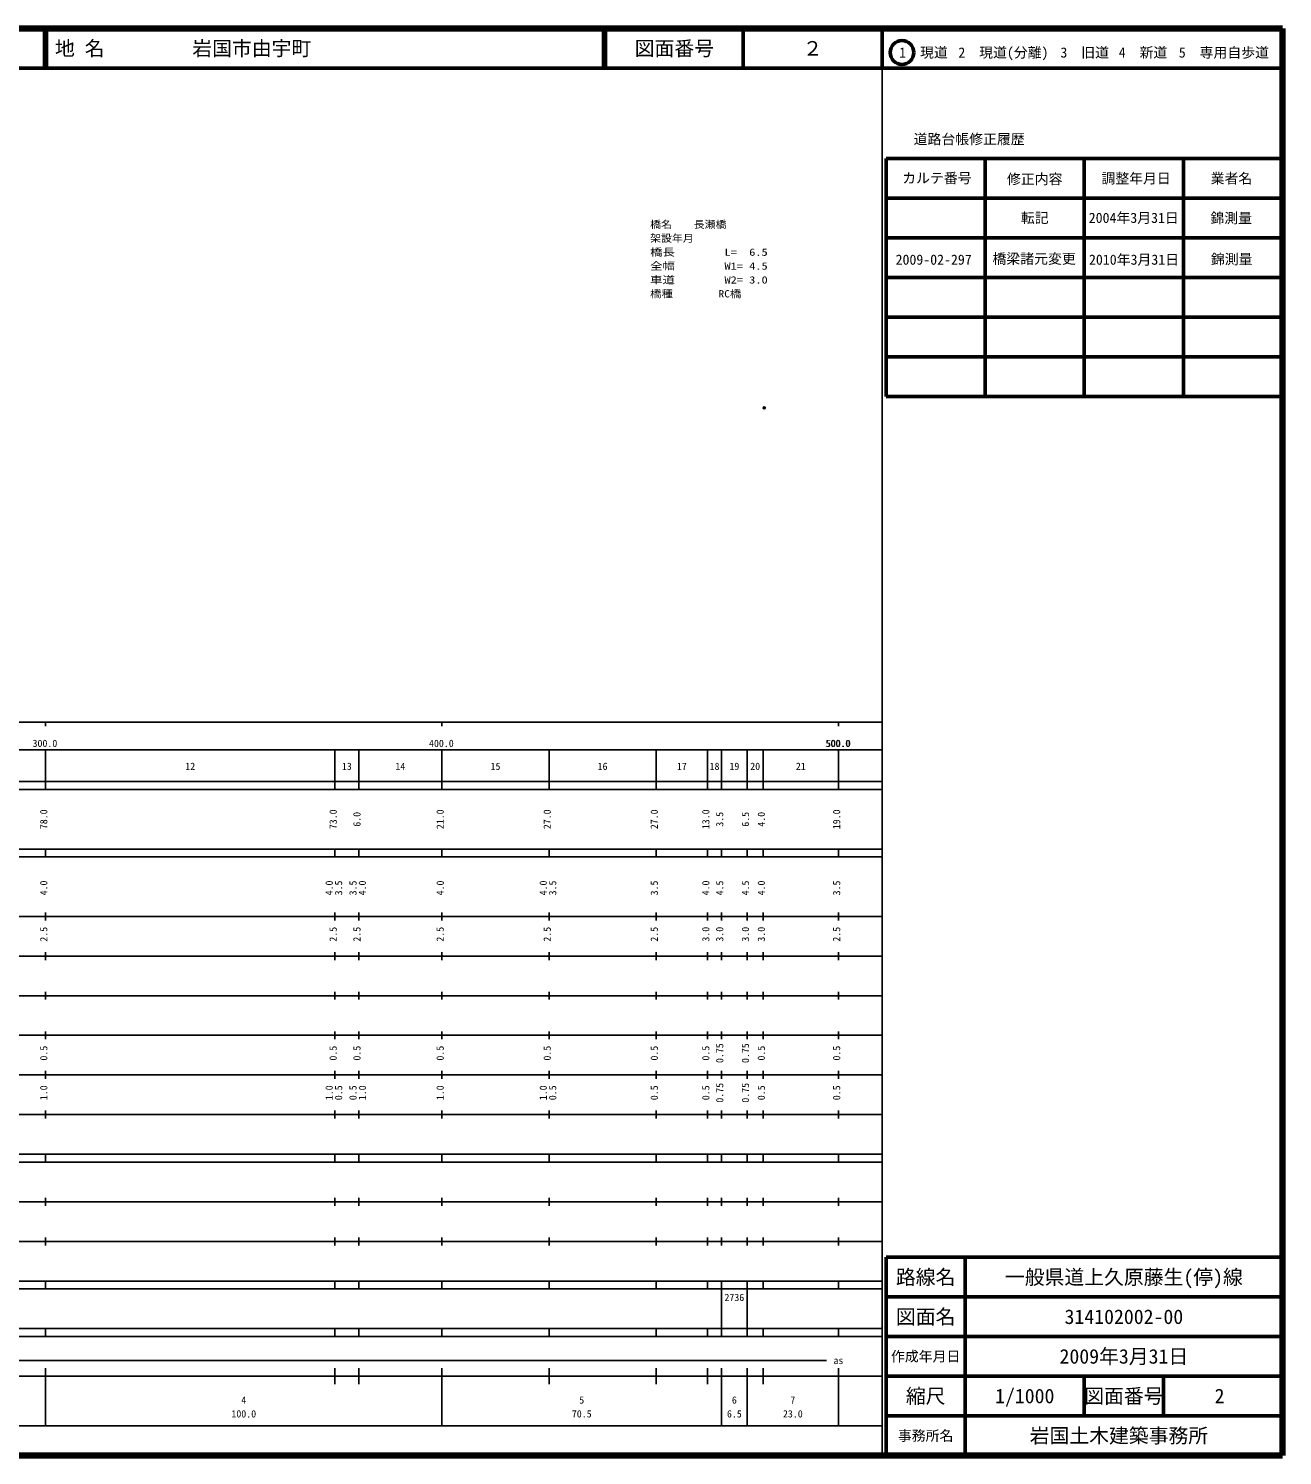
# Model space of a CAD drawing. Units: millimetres on the paper. Extents: x 40 to 680, y 20 to 380.
# Drawn here: x 363.7 to 680, y 20 to 380 of the extents above; entities that cross this region are included whole.
import ezdxf
from ezdxf.enums import TextEntityAlignment as Align

# ---------------------------------------------------------------- set-up
doc = ezdxf.new("R2010")
doc.units = ezdxf.units.MM
doc.header["$PDMODE"] = 32
doc.header["$PDSIZE"] = 0.5
for name, color, linetype in [('M-OTRS', 6, 'Continuous'), ('M-STR-HTXT', 7, 'Continuous'), ('M-TTL-TXT', 7, 'Continuous')]:
    doc.layers.add(name, color=color, linetype=linetype)
for name, color, linetype, lineweight in [('M-TTL', 2, 'Continuous', 140), ('M-TTL-BAND', 7, 'Continuous', 25), ('M-TTL-FRAM', 2, 'Continuous', 50), ('M-TTL-LINE', 7, 'Continuous', 50)]:
    doc.layers.add(name, color=color, linetype=linetype, lineweight=lineweight)
doc.styles.add('ＭＳ ゴシック', font='')
doc.styles.get('ＭＳ ゴシック').set_extended_font_data('MS Gothic')

msp = doc.modelspace()

# ---------------------------------------------------------------- linework, layer by layer
at = {"layer": 'M-OTRS'}
msp.add_point((549.304, 284.303), dxfattribs=at)
at = {"layer": 'M-TTL'}
for p, q in [((680, 380), (40, 380)), ((680, 20), (680, 380)), ((40, 20), (680, 20))]:
    msp.add_line(p, q, dxfattribs=at)
at = {"layer": 'M-TTL-BAND'}
for p, q in [((579, 20), (579, 370)), ((40, 205), (579, 205)), ((368, 205), (368, 204)), ((468, 205), (468, 204)), ((568, 205), (568, 204)), ((68, 198), (579, 198)), ((368, 188), (368, 198)), ((441, 188), (441, 198)), ((447, 188), (447, 198)), ((468, 188), (468, 198)), ((495, 188), (495, 198)), ((522, 188), (522, 198)), ((535, 188), (535, 198)), ((538.5, 188), (538.5, 198)), ((545, 188), (545, 198)), ((549, 188), (549, 198)), ((568, 188), (568, 198)), ((40, 190), (579, 190)), ((40, 188), (579, 188)), ((40, 173), (579, 173)), ((368, 171), (368, 173)), ((441, 171), (441, 173)), ((447, 171), (447, 173)), ((468, 171), (468, 173)), ((495, 171), (495, 173)), ((522, 171), (522, 173)), ((535, 171), (535, 173)), ((538.5, 171), (538.5, 173)), ((545, 171), (545, 173)), ((549, 171), (549, 173)), ((568, 171), (568, 173)), ((40, 171), (579, 171)), ((40, 156), (579, 156)), ((368, 155), (368, 157)), ((441, 155), (441, 157)), ((447, 155), (447, 157)), ((468, 155), (468, 157)), ((495, 155), (495, 157)), ((522, 155), (522, 157)), ((535, 155), (535, 157)), ((538.5, 155), (538.5, 157)), ((545, 155), (545, 157)), ((549, 155), (549, 157)), ((568, 155), (568, 157)), ((46, 146), (579, 146)), ((368, 145), (368, 147)), ((441, 145), (441, 147)), ((447, 145), (447, 147)), ((468, 145), (468, 147)), ((495, 145), (495, 147)), ((522, 145), (522, 147)), ((535, 145), (535, 147)), ((538.5, 145), (538.5, 147)), ((545, 145), (545, 147)), ((549, 145), (549, 147)), ((568, 145), (568, 147)), ((368, 135), (368, 137)), ((441, 135), (441, 137)), ((447, 135), (447, 137)), ((468, 135), (468, 137)), ((495, 135), (495, 137)), ((522, 135), (522, 137)), ((535, 135), (535, 137)), ((538.5, 135), (538.5, 137)), ((545, 135), (545, 137)), ((549, 135), (549, 137)), ((568, 135), (568, 137)), ((52, 136), (579, 136)), ((46, 126), (579, 126)), ((368, 125), (368, 127)), ((441, 125), (441, 127)), ((447, 125), (447, 127)), ((468, 125), (468, 127)), ((495, 125), (495, 127)), ((522, 125), (522, 127)), ((535, 125), (535, 127)), ((538.5, 125), (538.5, 127)), ((545, 125), (545, 127)), ((549, 125), (549, 127)), ((568, 125), (568, 127)), ((52, 116), (579, 116)), ((368, 115), (368, 117)), ((441, 115), (441, 117)), ((447, 115), (447, 117)), ((468, 115), (468, 117)), ((495, 115), (495, 117)), ((522, 115), (522, 117)), ((535, 115), (535, 117)), ((538.5, 115), (538.5, 117)), ((545, 115), (545, 117)), ((549, 115), (549, 117)), ((568, 115), (568, 117)), ((46, 106), (579, 106)), ((368, 105), (368, 107)), ((441, 105), (441, 107)), ((447, 105), (447, 107)), ((468, 105), (468, 107)), ((495, 105), (495, 107)), ((522, 105), (522, 107)), ((535, 105), (535, 107)), ((538.5, 105), (538.5, 107)), ((545, 105), (545, 107)), ((549, 105), (549, 107)), ((568, 105), (568, 107)), ((40, 96), (579, 96)), ((40, 94), (579, 94)), ((368, 94), (368, 96)), ((441, 94), (441, 96)), ((447, 94), (447, 96)), ((468, 94), (468, 96)), ((495, 94), (495, 96)), ((522, 94), (522, 96)), ((535, 94), (535, 96)), ((538.5, 94), (538.5, 96)), ((545, 94), (545, 96)), ((549, 94), (549, 96)), ((568, 94), (568, 96)), ((49, 84), (579, 84)), ((368, 83), (368, 85)), ((441, 83), (441, 85)), ((447, 83), (447, 85)), ((468, 83), (468, 85)), ((495, 83), (495, 85)), ((522, 83), (522, 85)), ((535, 83), (535, 85)), ((538.5, 83), (538.5, 85)), ((545, 83), (545, 85)), ((549, 83), (549, 85)), ((568, 83), (568, 85)), ((40, 74), (579, 74)), ((368, 73), (368, 75)), ((441, 73), (441, 75)), ((447, 73), (447, 75)), ((468, 73), (468, 75)), ((495, 73), (495, 75)), ((522, 73), (522, 75)), ((535, 73), (535, 75)), ((538.5, 73), (538.5, 75)), ((545, 73), (545, 75)), ((549, 73), (549, 75)), ((568, 73), (568, 75)), ((40, 64), (579, 64)), ((40, 62), (579, 62)), ((368, 62), (368, 64)), ((441, 62), (441, 64)), ((447, 62), (447, 64)), ((468, 62), (468, 64)), ((495, 62), (495, 64)), ((522, 62), (522, 64)), ((535, 62), (535, 64)), ((538.5, 62), (538.5, 64)), ((538.5, 52), (538.5, 62)), ((545, 62), (545, 64)), ((545, 52), (545, 62)), ((549, 62), (549, 64)), ((568, 62), (568, 64)), ((40, 52), (579, 52)), ((368, 50), (368, 52)), ((441, 50), (441, 52)), ((447, 50), (447, 52)), ((468, 50), (468, 52)), ((495, 50), (495, 52)), ((522, 50), (522, 52)), ((535, 50), (535, 52)), ((538.5, 50), (538.5, 52)), ((545, 50), (545, 52)), ((549, 50), (549, 52)), ((568, 50), (568, 52)), ((40, 50), (579, 50)), ((71, 44), (565, 44)), ((40, 40), (579, 40)), ((368, 27.5), (368, 42)), ((441, 38), (441, 42)), ((447, 38), (447, 42)), ((468, 27.5), (468, 42)), ((495, 38), (495, 42)), ((522, 38), (522, 42)), ((535, 38), (535, 42)), ((538.5, 27.5), (538.5, 42)), ((545, 27.5), (545, 42)), ((549, 38), (549, 42)), ((568, 27.5), (568, 42)), ((68, 27.5), (579, 27.5))]:
    msp.add_line(p, q, dxfattribs=at)
at = {"layer": 'M-TTL-FRAM'}
for p, q in [((580, 347.197), (580, 287.197)), ((580, 347.197), (680, 347.197)), ((580, 287.197), (680, 287.197)), ((680, 70), (580, 70)), ((580, 70), (580, 20))]:
    msp.add_line(p, q, dxfattribs=at)
at = {"layer": 'M-TTL-LINE'}
for p, q in [((367.75, 380), (367.75, 370)), ((368.25, 380), (368.25, 370)), ((508.747, 380), (508.747, 370)), ((509.247, 380), (509.247, 370)), ((543.997, 380), (543.997, 370)), ((579, 380), (579, 370)), ((40, 370), (680, 370)), ((605, 347.197), (605, 287.197)), ((630, 347.197), (630, 287.197)), ((655, 347.197), (655, 287.197)), ((580, 337.197), (680, 337.197)), ((580, 327.197), (680, 327.197)), ((580, 317.197), (680, 317.197)), ((580, 307.197), (680, 307.197)), ((580, 297.197), (680, 297.197)), ((600, 70), (600, 20)), ((680, 60), (580, 60)), ((680, 50), (580, 50)), ((680, 40), (580, 40)), ((630, 40), (630, 30)), ((650, 40), (650, 30)), ((680, 30), (580, 30))]:
    msp.add_line(p, q, dxfattribs=at)
msp.add_circle((584.031, 373.958), 3, dxfattribs=at)

# ---------------------------------------------------------------- texts
at = {"layer": 'M-STR-HTXT', "style": 'ＭＳ ゴシック'}
for s, width, p in [('橋名\u3000\u3000長瀬橋', 1.1, (520.5, 329.111)), ('架設年月\u3000\u3000', 1.1, (520.5, 325.611)), ('橋長\u3000\u3000\u3000\u3000L=  6.5', 1.25, (520.5, 322.111)), ('全幅\u3000\u3000\u3000\u3000W1= 4.5', 1.25, (520.5, 318.611)), ('車道\u3000\u3000\u3000\u3000W2= 3.0', 1.25, (520.5, 315.111)), ('橋種\u3000\u3000\u3000\u3000RC橋', 1.15, (520.5, 311.611))]:
    msp.add_text(s, height=1.833, dxfattribs=dict(at, width=width)).set_placement(p, align=Align.BOTTOM_LEFT)
at = {"layer": 'M-TTL-BAND', "style": 'ＭＳ ゴシック'}
for s, p in [('300.0', (367.844, 198.195)), ('400.0', (467.844, 198.195)), ('500.0', (567.844, 198.195)), ('500.0', (568, 198.195)), ('12', (404.5, 192.405)), ('13', (444, 192.405)), ('14', (457.5, 192.405)), ('15', (481.5, 192.405)), ('16', (508.5, 192.405)), ('17', (528.5, 192.405)), ('18', (536.75, 192.405)), ('19', (541.75, 192.405)), ('20', (547, 192.405)), ('21', (558.5, 192.405)), ('as', (568, 42.5)), ('4', (418, 32.523)), ('5', (503.25, 32.523)), ('6', (541.75, 32.523)), ('7', (556.5, 32.523)), ('100.0', (418, 29.033)), ('70.5', (503.25, 29.033)), ('6.5', (541.75, 29.033)), ('23.0', (556.5, 29.033))]:
    msp.add_text(s, height=1.833, dxfattribs=at).set_placement(p, align=Align.BOTTOM_CENTER)
for s, p in [('78.0', (369, 180.5)), ('73.0', (442, 180.5)), ('6.0', (448, 180.5)), ('21.0', (469, 180.5)), ('27.0', (496, 180.5)), ('27.0', (523, 180.5)), ('13.0', (536, 180.5)), ('3.5', (539.5, 180.5)), ('6.5', (546, 180.5)), ('4.0', (550, 180.5)), ('19.0', (569, 180.5)), ('4.0', (369, 163.174)), ('4.0', (441, 163.174)), ('3.5', (443.37, 163.174)), ('3.5', (447, 163.174)), ('4.0', (449.37, 163.174)), ('4.0', (469, 163.174)), ('4.0', (495, 163.174)), ('3.5', (497.37, 163.174)), ('3.5', (523, 163.174)), ('4.0', (536, 163.174)), ('4.5', (539.5, 163.174)), ('4.5', (546, 163.174)), ('4.0', (550, 163.174)), ('3.5', (569, 163.174)), ('2.5', (369, 151.5)), ('2.5', (442, 151.5)), ('2.5', (448, 151.5)), ('2.5', (469, 151.5)), ('2.5', (496, 151.5)), ('2.5', (523, 151.5)), ('3.0', (536, 151.5)), ('3.0', (539.5, 151.5)), ('3.0', (546, 151.5)), ('3.0', (550, 151.5)), ('2.5', (569, 151.5)), ('0.5', (369, 121.5)), ('0.5', (442, 121.5)), ('0.5', (448, 121.5)), ('0.5', (469, 121.5)), ('0.5', (496, 121.5)), ('0.5', (523, 121.5)), ('0.5', (536, 121.5)), ('0.75', (539.5, 121.5)), ('0.75', (546, 121.5)), ('0.5', (550, 121.5)), ('0.5', (569, 121.5)), ('1.0', (369, 111.5)), ('1.0', (441, 111.5)), ('0.5', (443.37, 111.5)), ('0.5', (447, 111.5)), ('1.0', (449.37, 111.5)), ('1.0', (469, 111.5)), ('1.0', (495, 111.5)), ('0.5', (497.37, 111.5)), ('0.5', (523, 111.5)), ('0.5', (536, 111.5)), ('0.75', (539.5, 111.5)), ('0.75', (546, 111.5)), ('0.5', (550, 111.5)), ('0.5', (569, 111.5))]:
    msp.add_text(s, height=1.833, rotation=90, dxfattribs=at).set_placement(p, align=Align.BOTTOM_CENTER)
msp.add_text('2736', height=1.833, dxfattribs=at).set_placement((539.25, 58.405), align=Align.BOTTOM_LEFT)
at = {"layer": 'M-TTL-TXT', "style": 'ＭＳ ゴシック'}
for s, p in [('地 名', (370.38, 375)), ('岩国市由宇町', (405.024, 375))]:
    msp.add_text(s, height=3.666, dxfattribs=at).set_placement(p, align=Align.MIDDLE_LEFT)
for s, height, p in [('図面番号', 3.666, (526.622, 375)), ('２', 3.666, (561.497, 375)), ('1\u3000現道', 2.566, (589.448, 373.958)), ('2\u3000現道(分離)', 2.566, (609.619, 373.958)), ('3\u3000旧道', 2.566, (630.121, 373.958)), ('4\u3000新道', 2.566, (644.824, 373.958)), ('5\u3000専用自歩道', 2.566, (665.228, 373.958)), ('道路台帳修正履歴', 2.566, (600.968, 352.113)), ('カルテ番号', 2.566, (592.839, 342.277)), ('修正内容', 2.566, (617.509, 342.023)), ('調整年月日', 2.566, (643.089, 342.197)), ('業者名', 2.566, (667.134, 342.197)), ('転記', 2.566, (617.5, 332.245)), ('2004年3月31日', 2.566, (642.5, 332.245)), ('錦測量', 2.566, (667.077, 332.189)), ('2009-02-297', 2.566, (592.02, 321.697)), ('橋梁諸元変更', 2.566, (617.361, 321.935)), ('2010年3月31日', 2.566, (642.56, 321.697)), ('錦測量', 2.566, (667.187, 321.816)), ('路線名', 3.666, (590, 65)), ('路線名', 3.666, (590, 65)), ('一般県道上久原藤生(停)線', 3.666, (640, 65)), ('図面名', 3.666, (590, 55)), ('図面名', 3.666, (590, 55)), ('314102002-00', 3.666, (640, 55)), ('2009年3月31日', 3.666, (640, 45)), ('作成年月日', 2.566, (590, 45)), ('作成年月日', 2.566, (590, 45)), ('縮尺', 3.666, (590, 35)), ('縮尺', 3.666, (590, 35)), ('1/1000', 3.666, (615, 35)), ('図面番号', 3.666, (640, 35)), ('図面番号', 3.666, (640, 35)), ('2', 3.666, (664.125, 35)), ('事務所名', 2.566, (590, 25)), ('事務所名', 2.566, (590, 25)), ('岩国土木建築事務所 ', 3.666, (640, 25))]:
    msp.add_text(s, height=height, dxfattribs=at).set_placement(p, align=Align.MIDDLE_CENTER)

doc.saveas('drawing.dxf')
